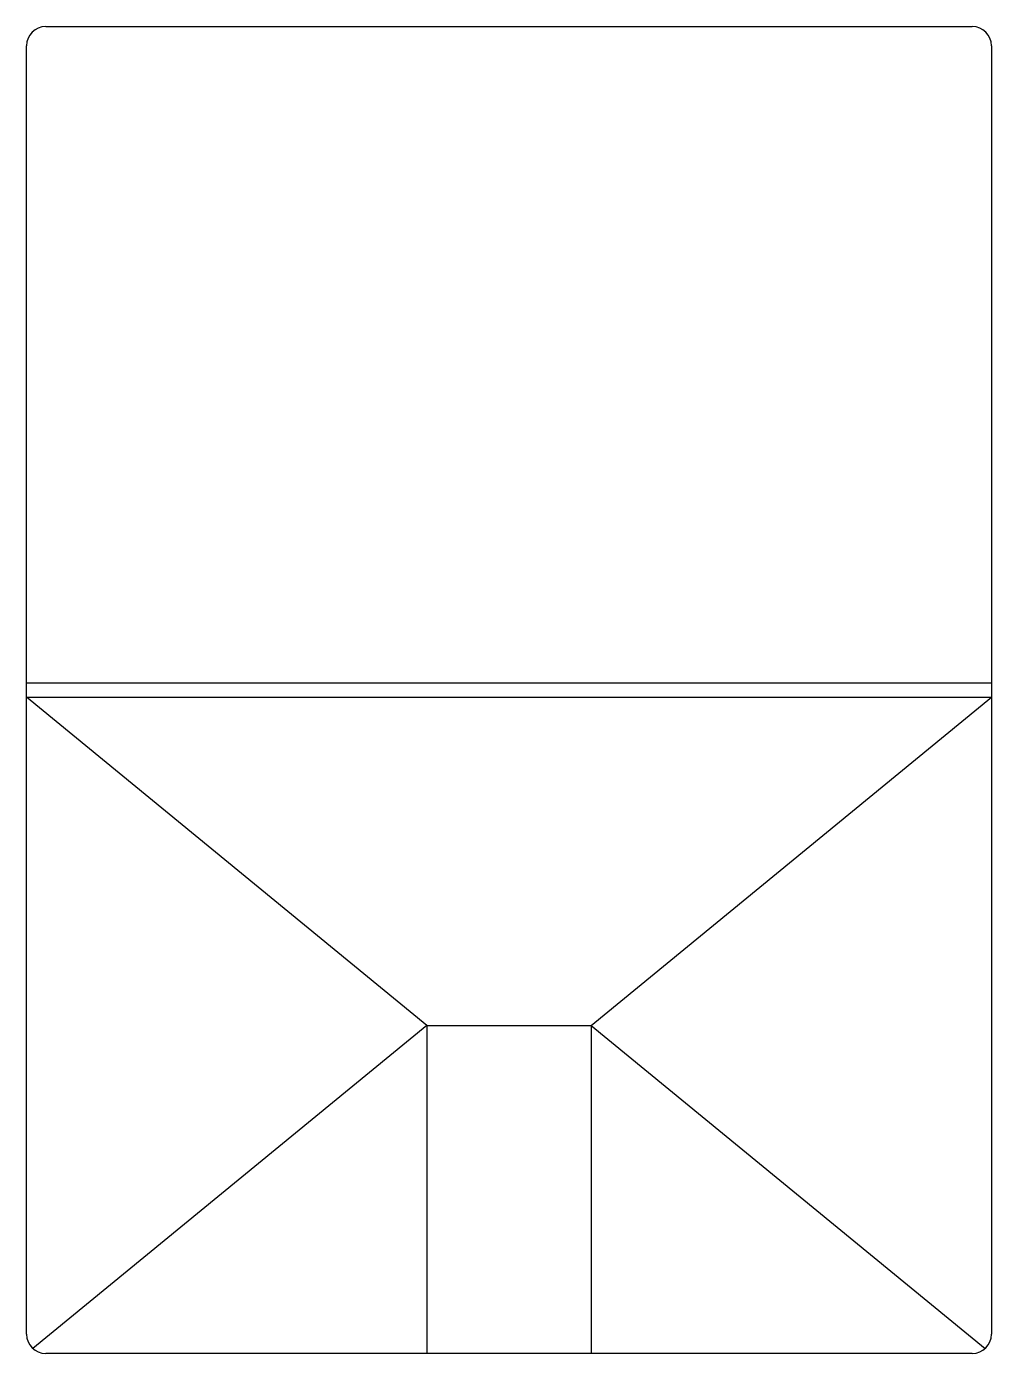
# Model space of a CAD drawing. Header units: millimetres. Extents: x 0 to 200, y 0 to 275.
import ezdxf

# ---------------------------------------------------------------- set-up
doc = ezdxf.new("R2010")
doc.units = ezdxf.units.MM
doc.layers.add('CORTE', color=1, linetype='CONTINUOUS')
doc.layers.add('HENDIDO', color=2, linetype='CONTINUOUS')

msp = doc.modelspace()

# ---------------------------------------------------------------- linework, layer by layer
at = {"layer": 'CORTE', "color": 1}
for p, q in [((4, 275), (196, 275)), ((0, 4), (0, 271)), ((200, 271), (200, 4)), ((196, 0), (4, 0))]:
    msp.add_line(p, q, dxfattribs=at)
for centre, start, end in [((4, 271), 90, 180), ((196, 271), 0, 90), ((4, 4), 180, 270), ((196, 4), 270, 360)]:
    msp.add_arc(centre, 4, start, end, dxfattribs=at)
at = {"layer": 'HENDIDO', "color": 2}
for p, q in [((0, 139), (200, 139)), ((0, 136), (200, 136)), ((83, 68), (0, 136)), ((117, 68), (200, 136)), ((83, 68), (1.2906, 1.0574)), ((83, 68), (117, 68)), ((83, 68), (83, 0)), ((117, 68), (198.7094, 1.0574)), ((117, 68), (117, 0))]:
    msp.add_line(p, q, dxfattribs=at)

doc.saveas('drawing.dxf')
